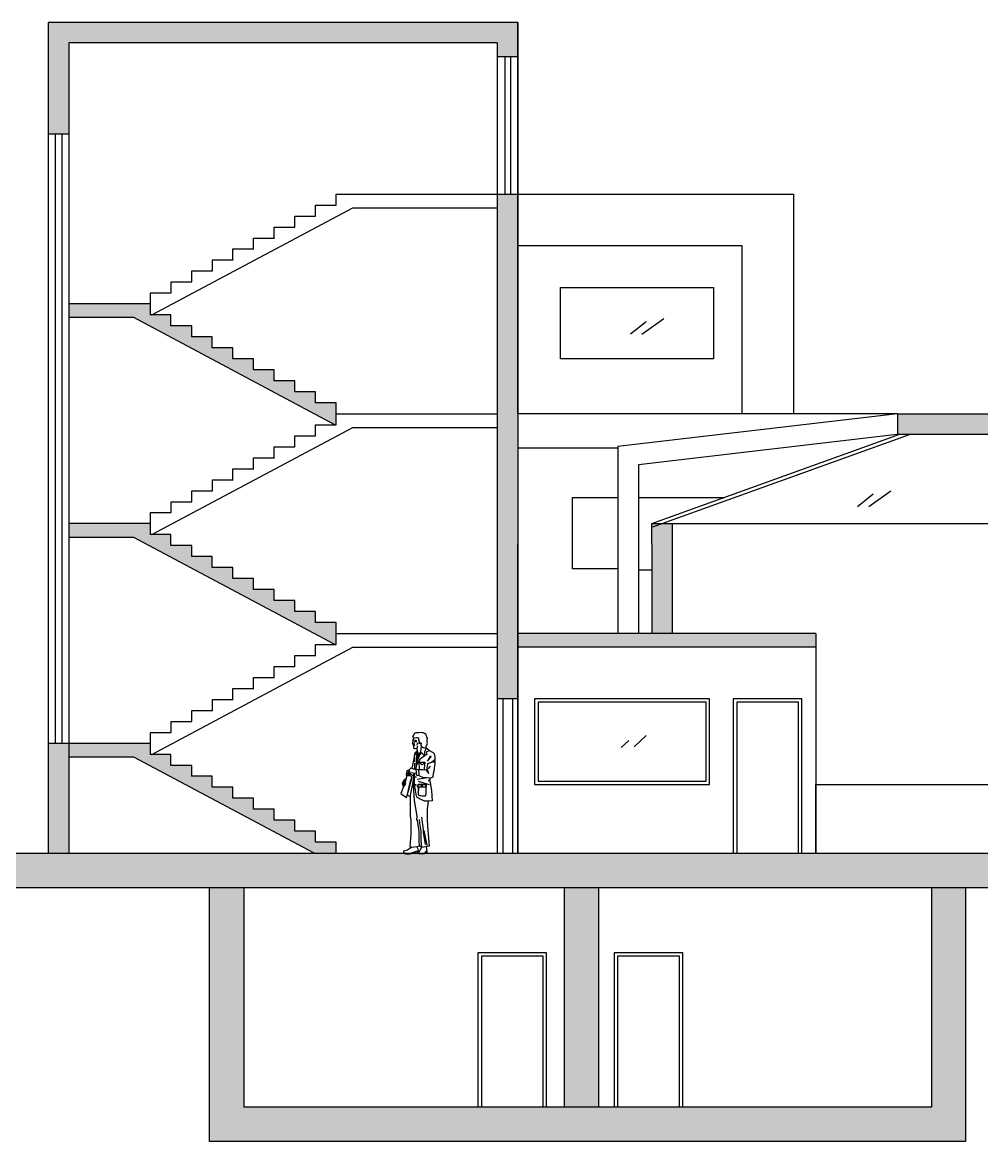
# Model space of a CAD drawing. Header units: inches. Extents: x 16 to 127, y 15 to 71.
# Drawn here: x 103.5 to 117.46, y 15.73 to 32.03 of the extents above; entities that cross this region are included whole.
import ezdxf

# ---------------------------------------------------------------- set-up
doc = ezdxf.new("R2010")
doc.units = ezdxf.units.IN
doc.header["$MEASUREMENT"] = 0

# ---------------------------------------------------------------- blocks, each defined once
blk = doc.blocks.new('person-10')
at = {"color": 0, "linetype": 'ByBlock'}
for p, q in [((-0.1624, 1.7248), (-0.1736, 1.7024)), ((-0.1736, 1.7024), (-0.168, 1.6968)), ((-0.1736, 1.7024), (-0.1736, 1.7024)), ((-0.1736, 1.6576), (-0.1624, 1.6632)), ((-0.1624, 1.6464), (-0.1736, 1.6576)), ((-0.1736, 1.6016), (-0.1624, 1.6464)), ((-0.168, 1.6968), (-0.1568, 1.6856)), ((-0.1568, 1.7304), (-0.1624, 1.7248)), ((-0.1624, 1.6632), (-0.1568, 1.6856)), ((-0.1512, 1.7416), (-0.1568, 1.736)), ((-0.1568, 1.736), (-0.1568, 1.7304)), ((-0.1568, 1.6856), (-0.1456, 1.6856)), ((-0.1344, 1.7528), (-0.1512, 1.7416)), ((-0.1456, 1.6856), (-0.1232, 1.6912)), ((-0.1456, 1.6576), (-0.1176, 1.6464)), ((-0.1456, 1.6464), (-0.1176, 1.6352)), ((-0.14, 1.6352), (-0.1344, 1.6352)), ((-0.1344, 1.624), (-0.14, 1.6352)), ((-0.1288, 1.7584), (-0.1344, 1.7528)), ((-0.1344, 1.6352), (-0.1344, 1.6408)), ((-0.1344, 1.6352), (-0.1344, 1.624)), ((-0.1176, 1.6352), (-0.1344, 1.6352)), ((-0.1008, 1.7584), (-0.1288, 1.7584)), ((-0.1232, 1.6912), (-0.112, 1.6856)), ((-0.112, 1.6856), (-0.1008, 1.6912)), ((-0.0784, 1.7584), (-0.1008, 1.7584)), ((-0.1008, 1.6912), (-0.0896, 1.6856)), ((-0.0896, 1.6856), (-0.0896, 1.6576)), ((-0.0896, 1.6576), (-0.0896, 1.6464)), ((-0.0896, 1.6464), (-0.0784, 1.6408)), ((-0.0448, 1.764), (-0.0784, 1.7584)), ((-0.0784, 1.6408), (-0.0784, 1.6072)), ((-0.0336, 1.7584), (-0.0448, 1.764)), ((-0.0224, 1.7584), (-0.0336, 1.7584)), ((0, 1.7472), (-0.0224, 1.7584)), ((0.0224, 1.736), (0, 1.7472)), ((0.0336, 1.6968), (0.0224, 1.736)), ((0.0448, 1.68), (0.0336, 1.6968)), ((0.0392, 1.652), (0.0448, 1.68)), ((0.0392, 1.6352), (0.0392, 1.652)), ((0.0392, 1.6128), (0.0392, 1.6352)), ((-0.1456, 1.596), (-0.1736, 1.6016)), ((-0.168, 1.5848), (-0.1736, 1.5848)), ((-0.1624, 1.596), (-0.168, 1.5848)), ((-0.1568, 1.5792), (-0.168, 1.5792)), ((-0.1624, 1.5904), (-0.1456, 1.5792)), ((-0.1624, 1.568), (-0.1568, 1.568)), ((-0.1568, 1.5624), (-0.1624, 1.568)), ((-0.1568, 1.5904), (-0.1568, 1.5792)), ((-0.1568, 1.5848), (-0.1512, 1.5792)), ((-0.1456, 1.5792), (-0.1568, 1.5792)), ((-0.1568, 1.568), (-0.1512, 1.5736)), ((-0.1568, 1.5568), (-0.1568, 1.5624)), ((-0.1568, 1.5512), (-0.1568, 1.5568)), ((-0.1568, 1.5456), (-0.1568, 1.5512)), ((-0.1568, 1.54), (-0.1568, 1.5456)), ((-0.1568, 1.5344), (-0.1568, 1.54)), ((-0.1512, 1.5288), (-0.1568, 1.5344)), ((-0.1512, 1.6128), (-0.1456, 1.6128)), ((-0.1456, 1.5232), (-0.1512, 1.5288)), ((-0.1344, 1.5736), (-0.1456, 1.5792)), ((-0.1456, 1.5792), (-0.14, 1.5792)), ((-0.1344, 1.5232), (-0.1456, 1.5232)), ((-0.1008, 1.5064), (-0.1456, 1.456)), ((-0.1456, 1.456), (-0.112, 1.4784)), ((-0.112, 1.5288), (-0.1344, 1.5232)), ((-0.1232, 1.624), (-0.1176, 1.6296)), ((-0.112, 1.4784), (-0.1232, 1.3888)), ((-0.1064, 1.6016), (-0.112, 1.5792)), ((-0.1008, 1.5624), (-0.112, 1.5288)), ((-0.1064, 1.5232), (-0.112, 1.5288)), ((-0.112, 1.4784), (-0.0896, 1.4504)), ((-0.1064, 1.4728), (-0.112, 1.3384)), ((-0.0896, 1.6072), (-0.1064, 1.6016)), ((-0.0896, 1.4448), (-0.1064, 1.5232)), ((-0.0784, 1.6072), (-0.0616, 1.6016)), ((-0.0616, 1.6016), (-0.056, 1.6184)), ((-0.056, 1.6184), (-0.0504, 1.6072)), ((-0.0504, 1.6072), (-0.056, 1.5904)), ((-0.056, 1.5904), (-0.056, 1.5792)), ((-0.056, 1.5792), (-0.0448, 1.568)), ((-0.056, 1.4784), (-0.0504, 1.5232)), ((-0.0448, 1.4728), (-0.056, 1.4616)), ((-0.0504, 1.5232), (-0.0448, 1.5624)), ((-0.0448, 1.568), (-0.0392, 1.5568)), ((-0.0056, 1.428), (-0.0448, 1.4728)), ((-0.0392, 1.5568), (-0.0336, 1.5512)), ((-0.0336, 1.5512), (-0.0224, 1.5456)), ((-0.0224, 1.5456), (-0.0112, 1.5456)), ((-0.0112, 1.5456), (0, 1.54)), ((0, 1.4784), (-0.0056, 1.428)), ((0, 1.54), (0, 1.5344)), ((0.0168, 1.5232), (0, 1.4784)), ((0.0168, 1.5344), (0.0224, 1.5512)), ((0.0224, 1.5624), (0.0448, 1.596)), ((0.0224, 1.5512), (0.0224, 1.5624)), ((0.0672, 1.5008), (0.0224, 1.5344)), ((0.0672, 1.4952), (0.0224, 1.4784)), ((0.0224, 1.4784), (0.0336, 1.4448)), ((0.0448, 1.596), (0.0392, 1.6128)), ((0.112, 1.4784), (0.0672, 1.5008)), ((0.1288, 1.4672), (0.112, 1.4784)), ((0.14, 1.456), (0.1288, 1.4672)), ((-0.1512, 1.4056), (-0.1736, 1.288)), ((-0.1288, 1.4616), (-0.1512, 1.428)), ((-0.1512, 1.428), (-0.1512, 1.3384)), ((-0.1456, 1.316), (-0.1456, 1.232)), ((-0.0728, 1.4336), (-0.1232, 1.3104)), ((-0.1232, 1.3888), (-0.1232, 1.288)), ((-0.0952, 1.3328), (-0.1232, 1.288)), ((-0.0784, 1.456), (-0.112, 1.372)), ((-0.084, 1.4448), (-0.112, 1.3664)), ((-0.0672, 1.372), (-0.0952, 1.3328)), ((-0.0784, 1.4616), (-0.084, 1.4448)), ((-0.056, 1.4616), (-0.0784, 1.4616)), ((-0.0616, 1.4616), (-0.0784, 1.456)), ((-0.0784, 1.3328), (-0.0168, 1.3328)), ((-0.0728, 1.2264), (-0.0784, 1.3328)), ((-0.0448, 1.4616), (-0.0728, 1.4336)), ((-0.0728, 1.3328), (-0.056, 1.3048)), ((-0.0224, 1.4112), (-0.0672, 1.372)), ((-0.056, 1.3048), (-0.0448, 1.2992)), ((-0.0336, 1.2992), (-0.0168, 1.3048)), ((0.0336, 1.4448), (-0.0224, 1.4112)), ((-0.0168, 1.3328), (0.0056, 1.3328)), ((-0.0168, 1.3048), (0.0056, 1.3272)), ((0.0056, 1.3328), (0, 1.2824)), ((0.084, 1.4224), (0.0448, 1.344)), ((0.0448, 1.344), (0.1008, 1.4168)), ((0.1008, 1.3272), (0.0448, 1.3048)), ((0.0448, 1.3048), (0.0448, 1.288)), ((0.14, 1.3328), (0.0784, 1.3216)), ((0.1344, 1.3552), (0.1008, 1.3272)), ((0.1456, 1.3664), (0.1344, 1.3552)), ((0.1512, 1.4336), (0.14, 1.456)), ((0.1568, 1.372), (0.1456, 1.3664)), ((0.1456, 1.2432), (0.1568, 1.3048)), ((0.1568, 1.4), (0.1512, 1.4336)), ((0.1512, 1.3496), (0.1568, 1.3664)), ((0.1568, 1.3384), (0.1512, 1.3496)), ((0.1568, 1.3664), (0.1568, 1.4)), ((0.1568, 1.3216), (0.1568, 1.3384)), ((0.1568, 1.3048), (0.1568, 1.3216)), ((-0.2576, 1.204), (-0.2688, 1.1536)), ((-0.2688, 1.1536), (-0.2688, 1.1424)), ((-0.2688, 1.1424), (-0.2576, 1.1424)), ((-0.224, 1.2208), (-0.2576, 1.204)), ((-0.2408, 1.1872), (-0.2576, 1.1424)), ((-0.2576, 1.1368), (-0.2408, 1.1424)), ((-0.2576, 1.1424), (-0.2576, 1.1368)), ((-0.2184, 1.2096), (-0.2408, 1.1872)), ((-0.2128, 1.1984), (-0.2408, 1.1704)), ((-0.2408, 1.1704), (-0.2352, 1.1368)), ((-0.2016, 1.2432), (-0.224, 1.2208)), ((-0.224, 1.1648), (-0.1904, 1.1816)), ((-0.224, 1.1368), (-0.224, 1.1648)), ((-0.1792, 1.1088), (-0.224, 1.148)), ((-0.2184, 1.1648), (-0.1568, 1.1256)), ((-0.1288, 1.2208), (-0.2016, 1.2432)), ((-0.1904, 1.1816), (-0.1568, 1.1704)), ((-0.1736, 1.288), (-0.1848, 1.2432)), ((-0.1568, 1.1704), (-0.1288, 1.176)), ((-0.1568, 1.1032), (-0.1568, 1.1704)), ((-0.1456, 1.1088), (-0.14, 1.1704)), ((-0.1232, 1.288), (-0.1288, 1.2264)), ((-0.1288, 1.2264), (-0.1232, 1.1928)), ((-0.084, 1.2208), (-0.1288, 1.2264)), ((-0.1232, 1.1928), (-0.1176, 1.1424)), ((-0.1176, 1.1424), (-0.0784, 1.1368)), ((-0.0784, 1.1648), (-0.084, 1.2208)), ((-0.0224, 1.2208), (-0.084, 1.2208)), ((-0.0784, 1.1368), (-0.0784, 1.1648)), ((-0.0448, 1.2992), (-0.0336, 1.2992)), ((-0.0056, 1.2152), (-0.0224, 1.2208)), ((0, 1.2824), (-0.0056, 1.2432)), ((-0.0056, 1.2432), (0, 1.2152)), ((0.0224, 1.2208), (-0.0056, 1.2152)), ((0.0504, 1.1816), (0.0224, 1.2208)), ((0.0392, 1.2768), (0.0336, 1.232)), ((0.0336, 1.232), (0.0448, 1.2152)), ((0.0448, 1.288), (0.0392, 1.2768)), ((0.0448, 1.2152), (0.056, 1.1648)), ((0.084, 1.2712), (0.0504, 1.232)), ((0.1232, 1.12), (0.1288, 1.1704)), ((0.1288, 1.1704), (0.14, 1.1984)), ((0.14, 1.1984), (0.1456, 1.2432)), ((-0.3024, 0.9856), (-0.3472, 0.8736)), ((-0.3136, 1.0416), (-0.3248, 1.0304)), ((-0.3248, 1.0304), (-0.3136, 0.9968)), ((-0.3192, 1.0136), (-0.3192, 0.9912)), ((-0.3192, 0.9912), (-0.308, 0.9856)), ((-0.3136, 1.0528), (-0.308, 1.0192)), ((-0.3024, 1.0528), (-0.3136, 1.0528)), ((-0.3136, 0.9968), (-0.2912, 0.9856)), ((-0.308, 1.0192), (-0.2912, 0.9912)), ((-0.3024, 1.0696), (-0.3024, 1.0472)), ((-0.2912, 1.0696), (-0.3024, 1.0696)), ((-0.3024, 1.0472), (-0.2968, 1.0304)), ((-0.2968, 1.0304), (-0.28, 1.0024)), ((-0.2688, 1.0864), (-0.2912, 1.0808)), ((-0.2912, 1.0808), (-0.2912, 1.0696)), ((-0.2912, 1.0696), (-0.2744, 1.064)), ((-0.2912, 0.9912), (-0.28, 1.0024)), ((-0.2912, 0.9856), (-0.2912, 0.9912)), ((-0.2576, 1.1312), (-0.28, 1.0416)), ((-0.2744, 1.0136), (-0.28, 1.0416)), ((-0.28, 1.0024), (-0.2744, 1.0136)), ((-0.224, 0.9968), (-0.252, 0.8624)), ((-0.2352, 1.1312), (-0.224, 1.1368)), ((-0.2352, 1.1368), (-0.2352, 1.1312)), ((-0.2352, 0.9128), (-0.2016, 1.0472)), ((-0.2128, 1.036), (-0.224, 0.9968)), ((-0.1904, 1.1032), (-0.2128, 1.036)), ((-0.2016, 1.0472), (-0.1792, 1.1088)), ((-0.1904, 0.924), (-0.1736, 0.9912)), ((-0.1736, 0.9912), (-0.1568, 1.1032)), ((-0.1624, 0.9744), (-0.1568, 1.0192)), ((-0.1568, 1.0584), (-0.1456, 1.0584)), ((-0.1568, 1.0248), (-0.1456, 1.0192)), ((-0.1456, 1.0472), (-0.1456, 1.1088)), ((-0.14, 0.98), (-0.1456, 1.0472)), ((-0.1288, 0.896), (-0.14, 0.98)), ((0.0448, 1.1032), (-0.1064, 1.0808)), ((-0.0952, 1.008), (-0.1008, 0.9744)), ((-0.1008, 0.9744), (-0.0952, 1.008)), ((-0.0952, 1.0528), (0.0672, 1.008)), ((0.0224, 1.008), (-0.0952, 1.008)), ((-0.0952, 1.008), (0.0224, 1.008)), ((-0.0728, 1.1312), (-0.028, 1.1144)), ((-0.028, 1.1144), (0.0896, 1.1032)), ((0.0224, 0.9688), (0.0224, 1.008)), ((0.0224, 1.008), (0.0224, 0.9688)), ((0.0784, 1.0696), (0.0504, 1.064)), ((0.0504, 1.064), (0.0784, 1.0584)), ((0.0784, 1.1032), (0.0784, 1.0696)), ((0.0784, 1.0584), (0.1008, 0.9184)), ((0.0896, 1.1032), (0.1232, 1.12)), ((-0.3472, 0.8736), (-0.2632, 0.8176)), ((-0.2632, 0.8176), (-0.2352, 0.9128)), ((-0.252, 0.8624), (-0.2072, 0.8232)), ((-0.2072, 0.8232), (-0.1904, 0.924)), ((-0.2072, 0.8288), (-0.2072, 0.6944)), ((-0.1624, 0.9632), (-0.1624, 0.9744)), ((-0.1568, 0.9464), (-0.1624, 0.9632)), ((-0.1568, 0.924), (-0.1568, 0.9464)), ((-0.1456, 0.7728), (-0.1568, 0.924)), ((-0.1176, 0.8344), (-0.1288, 0.896)), ((-0.1064, 0.8176), (-0.1176, 0.8344)), ((-0.0896, 0.8064), (-0.1064, 0.8176)), ((-0.1008, 0.9744), (0.0224, 0.9688)), ((0.0224, 0.9688), (-0.1008, 0.9744)), ((-0.0896, 0.9744), (-0.0952, 0.8624)), ((-0.0952, 0.9744), (-0.0952, 0.8568)), ((-0.0952, 0.8624), (-0.0952, 0.8568)), ((-0.0952, 0.8568), (-0.0336, 0.84)), ((-0.0952, 0.8568), (-0.0728, 0.8456)), ((-0.0728, 0.8456), (-0.0336, 0.84)), ((-0.0336, 0.84), (0.0056, 0.84)), ((-0.0336, 0.84), (-0.0056, 0.84)), ((-0.0056, 0.84), (0.0056, 0.84)), ((0.0056, 0.84), (0.0168, 0.8512)), ((0.0056, 0.84), (0.0168, 0.8456)), ((0.0168, 0.8512), (0.0224, 0.8792)), ((0.0168, 0.8456), (0.0224, 0.8792)), ((0.0224, 0.8792), (0.0224, 0.9744)), ((0.0224, 0.8792), (0.0224, 0.9632)), ((0.1008, 0.9184), (0.112, 0.7672)), ((-0.2072, 0.6944), (-0.2072, 0.5432)), ((-0.1232, 0.6328), (-0.1456, 0.7728)), ((-0.0728, 0.7952), (-0.0896, 0.8064)), ((0.0056, 0.7616), (-0.0728, 0.7952)), ((0.0224, 0.7616), (0.0056, 0.7616)), ((0.0504, 0.7616), (0.0224, 0.7616)), ((0.0504, 0.7616), (0.0392, 0.6496)), ((0.112, 0.7672), (0.0504, 0.7616)), ((-0.2072, 0.5432), (-0.2016, 0.4928)), ((-0.2016, 0.4928), (-0.2016, 0.3808)), ((-0.1064, 0.5376), (-0.1232, 0.6328)), ((-0.112, 0.4984), (-0.1064, 0.5376)), ((-0.1008, 0.4816), (-0.112, 0.4984)), ((-0.0784, 0.4984), (-0.0728, 0.4424)), ((-0.0448, 0.532), (-0.0224, 0.3472)), ((0.0392, 0.6496), (0.0392, 0.504)), ((0.0392, 0.504), (0.0448, 0.392)), ((-0.2016, 0.3808), (-0.2016, 0.28)), ((-0.0784, 0.3192), (-0.1008, 0.4816)), ((-0.0728, 0.4424), (-0.056, 0.3248)), ((-0.0224, 0.3472), (-0.0224, 0.3136)), ((-0.0112, 0.336), (0.0336, 0.1176)), ((0.0448, 0.392), (0.0672, 0.1064)), ((-0.2016, 0.28), (-0.2128, 0.1008)), ((-0.0784, 0.2632), (-0.0784, 0.3192)), ((-0.0784, 0.1792), (-0.0784, 0.2632)), ((-0.0728, 0.1176), (-0.0784, 0.1792)), ((-0.056, 0.3248), (-0.056, 0.2016)), ((-0.056, 0.2016), (-0.0448, 0.0896)), ((-0.0224, 0.3136), (0.0112, 0.1344)), ((-0.308, 0.0336), (-0.3136, 0.0056)), ((-0.3136, 0.0056), (-0.2744, -0.0056)), ((-0.2464, 0.0504), (-0.308, 0.0336)), ((-0.308, 0.0168), (-0.2464, 0.0056)), ((-0.196, 0.0896), (-0.2464, 0.0504)), ((-0.2464, 0.0056), (-0.1904, 0.0112)), ((-0.2128, 0.1008), (-0.1848, 0.0952)), ((-0.2128, -0.0056), (-0.1904, 0)), ((-0.1904, 0), (-0.1456, 0.0224)), ((-0.1904, 0.0112), (-0.1736, 0.0168)), ((-0.1848, 0.0952), (-0.112, 0.1008)), ((-0.1736, 0.0168), (-0.1008, 0.0392)), ((-0.1624, 0.0112), (-0.1568, 0.0056)), ((-0.1568, 0.0056), (-0.1008, 0.0112)), ((-0.1456, 0.0224), (-0.1008, 0.0336)), ((-0.112, 0.1008), (-0.0728, 0.112)), ((-0.0896, 0.056), (-0.112, 0.1008)), ((-0.1008, 0.0112), (-0.0896, 0.056)), ((-0.084, 0.0224), (-0.0896, 0.0112)), ((-0.0896, 0.0112), (-0.084, 0)), ((-0.0448, 0.0896), (-0.084, 0.0224)), ((-0.084, 0), (-0.028, -0.0056)), ((-0.0448, 0.0896), (-0.0728, 0.1176)), ((-0.0728, 0), (0, 0)), ((0.0672, 0.1064), (-0.0448, 0.0896)), ((-0.028, -0.0056), (-0.0112, 0)), ((0, 0), (0.0056, 0.0112)), ((0.0056, 0.0112), (0.0392, 0.0224)), ((0.0056, 0.0112), (0.0112, 0.0224)), ((0.0112, 0.0224), (0.0336, 0.0448)), ((0.028, 0.0896), (0.0224, 0.1008)), ((0.0336, 0.0784), (0.028, 0.0896)), ((0.0392, 0.0224), (0.0336, 0.0784)), ((-0.2744, -0.0056), (-0.2128, -0.0056))]:
    blk.add_line(p, q, dxfattribs=at)
for centre in [(-0.1288, 1.1144), (-0.1288, 1.1144), (-0.1288, 1.0024), (-0.0392, 0.9856)]:
    blk.add_circle(centre, 0.0056, dxfattribs=at)

msp = doc.modelspace()

# ---------------------------------------------------------------- hatches: boundary and pattern name
h = msp.add_hatch(color=256)
h.paths.add_polyline_path([(104.171, 21.532), (103.871, 21.532), (103.871, 19.932), (104.171, 19.932)])
h.paths.add_polyline_path([(106.26, 21.052), (105.961, 21.052), (105.961, 21.212), (105.659, 21.212), (105.659, 21.372), (105.361, 21.372), (105.361, 21.532), (104.171, 21.532), (104.171, 21.332), (105.117, 21.332), (107.744, 19.932), (108.063, 19.932), (108.063, 20.092), (107.761, 20.092), (107.761, 20.252), (107.461, 20.252), (107.461, 20.412), (107.161, 20.412), (107.161, 20.572), (106.86, 20.572), (106.86, 20.732), (106.561, 20.732), (106.561, 20.892), (106.26, 20.892)])
h.paths.add_polyline_path([(107.461, 23.612), (107.161, 23.612), (107.161, 23.772), (106.86, 23.772), (106.86, 23.932), (106.561, 23.932), (106.561, 24.092), (106.26, 24.092), (106.26, 24.252), (105.961, 24.252), (105.961, 24.412), (105.659, 24.412), (105.659, 24.572), (105.361, 24.572), (105.361, 24.732), (104.171, 24.732), (104.171, 24.532), (105.117, 24.532), (108.044, 22.972), (108.063, 22.972), (108.063, 23.132), (108.063, 23.292), (107.761, 23.292), (107.761, 23.452), (107.461, 23.452)])
h.paths.add_polyline_path([(107.161, 26.972), (106.86, 26.972), (106.86, 27.132), (106.561, 27.132), (106.561, 27.292), (106.26, 27.292), (106.26, 27.452), (105.961, 27.452), (105.961, 27.612), (105.659, 27.612), (105.659, 27.772), (105.361, 27.772), (105.361, 27.932), (104.171, 27.932), (104.171, 27.732), (105.117, 27.732), (108.044, 26.172), (108.063, 26.172), (108.063, 26.332), (108.063, 26.492), (107.761, 26.492), (107.761, 26.652), (107.461, 26.652), (107.461, 26.812), (107.161, 26.812)])
h.paths.add_polyline_path([(104.171, 31.732), (110.41, 31.732), (110.41, 31.532), (110.71, 31.532), (110.71, 32.032), (103.871, 32.032), (103.871, 30.404), (104.171, 30.404)])
for points in [[(110.71, 29.532), (110.41, 29.532), (110.41, 22.182), (110.71, 22.182), (110.71, 24.432)], [(118.415, 26.332), (116.237, 26.332), (116.237, 26.032), (116.254, 26.032), (116.272, 26.034), (116.266, 26.032), (118.415, 26.032)], [(112.958, 24.732), (112.658, 24.732), (112.658, 24.432), (112.658, 23.132), (112.958, 23.132)], [(126.801, 19.932), (101.094, 19.932), (101.094, 19.432), (126.801, 19.432)], [(117.229, 19.432), (116.733, 19.432), (116.733, 16.232), (106.719, 16.232), (106.719, 19.432), (106.215, 19.432), (106.215, 15.732), (117.229, 15.732)]]:
    msp.add_hatch(color=256).paths.add_polyline_path(points)
h = msp.add_hatch(color=256)
h.paths.add_polyline_path([(122.205, 23.132), (119.717, 23.132), (119.717, 22.932), (122.205, 22.932)])
h.paths.add_polyline_path([(119.717, 23.132), (119.286, 23.132), (119.286, 22.932), (119.717, 22.932)])
h.paths.add_polyline_path([(119.286, 23.132), (118.486, 23.132), (118.486, 22.932), (119.286, 22.932)])
h.paths.add_polyline_path([(115.05, 23.132), (114.369, 23.132), (114.369, 22.932), (115.05, 22.932)])
h.paths.add_polyline_path([(114.369, 23.132), (112.958, 23.132), (110.71, 23.132), (110.71, 22.932), (112.958, 22.932), (114.369, 22.932)])
h = msp.add_hatch(color=256)
h.paths.add_polyline_path([(117.229, 19.432), (116.733, 19.432), (116.733, 16.232), (106.719, 16.232), (106.719, 19.432), (106.215, 19.432), (106.215, 15.732), (117.229, 15.732)])
h.paths.add_polyline_path([(111.886, 19.432), (111.383, 19.432), (111.383, 16.232), (111.886, 16.232)], flags=17)

# ---------------------------------------------------------------- linework, layer by layer
for p, q in [((103.871, 32.032), (103.871, 19.932)), ((110.71, 32.032), (103.871, 32.032)), ((110.71, 32.032), (110.71, 19.932)), ((110.71, 29.532), (110.71, 32.032)), ((104.171, 31.732), (104.171, 19.932)), ((110.41, 31.732), (104.171, 31.732)), ((110.41, 31.732), (110.41, 19.932)), ((110.71, 31.532), (110.41, 31.532)), ((110.52, 31.532), (110.52, 29.532)), ((110.6, 31.532), (110.6, 29.532)), ((110.71, 29.532), (110.71, 31.532)), ((104.171, 30.404), (103.871, 30.404)), ((103.971, 30.404), (103.971, 21.532)), ((104.071, 30.404), (104.071, 21.532)), ((108.063, 29.372), (108.063, 29.532)), ((108.063, 29.532), (110.41, 29.532)), ((110.41, 29.532), (110.71, 29.532)), ((110.71, 26.332), (110.71, 29.532)), ((110.71, 29.532), (113.972, 29.532)), ((113.972, 29.532), (114.722, 29.532)), ((114.722, 29.532), (114.722, 29.032)), ((107.764, 29.212), (107.764, 29.372)), ((107.764, 29.372), (108.065, 29.372)), ((105.38, 27.772), (108.306, 29.332)), ((107.463, 29.052), (107.463, 29.212)), ((107.463, 29.212), (107.764, 29.212)), ((108.306, 29.332), (110.41, 29.332)), ((107.162, 28.892), (107.162, 29.052)), ((107.162, 29.052), (107.464, 29.052)), ((114.722, 29.032), (114.722, 26.332)), ((106.862, 28.732), (106.862, 28.892)), ((106.862, 28.892), (107.164, 28.892)), ((106.562, 28.572), (106.562, 28.732)), ((106.562, 28.732), (106.864, 28.732)), ((110.71, 28.782), (113.972, 28.782)), ((113.972, 28.782), (113.972, 26.332)), ((106.262, 28.412), (106.262, 28.572)), ((106.262, 28.572), (106.564, 28.572)), ((105.964, 28.252), (105.964, 28.412)), ((105.964, 28.412), (106.265, 28.412)), ((105.662, 28.092), (105.662, 28.252)), ((105.662, 28.252), (105.964, 28.252)), ((105.361, 27.932), (105.361, 28.092)), ((105.361, 28.092), (105.662, 28.092)), ((111.332, 27.131), (111.332, 28.172)), ((111.332, 28.172), (113.559, 28.172)), ((113.559, 28.172), (113.559, 27.131)), ((105.361, 27.932), (104.171, 27.932)), ((105.361, 27.772), (105.361, 27.932)), ((105.117, 27.732), (104.171, 27.732)), ((108.044, 26.172), (105.117, 27.732)), ((105.659, 27.772), (105.358, 27.772)), ((105.659, 27.612), (105.659, 27.772)), ((112.834, 27.716), (112.514, 27.486)), ((105.961, 27.612), (105.659, 27.612)), ((105.961, 27.452), (105.961, 27.612)), ((112.578, 27.671), (112.352, 27.49)), ((106.26, 27.452), (105.958, 27.452)), ((106.26, 27.292), (106.26, 27.452)), ((106.561, 27.292), (106.26, 27.292)), ((106.561, 27.132), (106.561, 27.292)), ((106.86, 27.132), (106.558, 27.132)), ((106.86, 26.972), (106.86, 27.132)), ((113.559, 27.131), (111.332, 27.131)), ((107.161, 26.972), (106.86, 26.972)), ((107.161, 26.812), (107.161, 26.972)), ((107.461, 26.812), (107.16, 26.812)), ((107.461, 26.652), (107.461, 26.812)), ((107.761, 26.652), (107.46, 26.652)), ((107.761, 26.492), (107.761, 26.652)), ((108.063, 26.492), (107.761, 26.492)), ((108.063, 26.332), (108.063, 26.492)), ((108.063, 26.172), (108.063, 26.332)), ((108.063, 26.332), (110.41, 26.332)), ((116.237, 26.332), (110.71, 26.332)), ((116.237, 26.332), (112.164, 25.855)), ((116.237, 26.332), (118.415, 26.332)), ((116.237, 26.332), (116.237, 26.032)), ((105.38, 24.572), (108.306, 26.132)), ((107.764, 26.012), (107.764, 26.172)), ((107.764, 26.172), (108.065, 26.172)), ((108.306, 26.132), (110.41, 26.132)), ((107.463, 25.852), (107.463, 26.012)), ((107.463, 26.012), (107.764, 26.012)), ((116.272, 26.034), (112.464, 25.588)), ((112.658, 24.732), (116.272, 26.034)), ((112.674, 24.685), (116.414, 26.032)), ((118.415, 26.032), (116.237, 26.032)), ((107.162, 25.692), (107.162, 25.852)), ((107.162, 25.852), (107.464, 25.852)), ((112.164, 25.832), (110.71, 25.832)), ((112.164, 25.855), (112.164, 23.132)), ((106.862, 25.532), (106.862, 25.692)), ((106.862, 25.692), (107.164, 25.692)), ((106.562, 25.372), (106.562, 25.532)), ((106.562, 25.532), (106.864, 25.532)), ((112.464, 25.588), (112.464, 23.132)), ((106.262, 25.212), (106.262, 25.372)), ((106.262, 25.372), (106.564, 25.372)), ((105.964, 25.052), (105.964, 25.212)), ((105.964, 25.212), (106.265, 25.212)), ((111.505, 24.074), (111.505, 25.115)), ((111.505, 25.115), (112.166, 25.115)), ((115.883, 25.16), (115.656, 24.979)), ((116.139, 25.205), (115.818, 24.975)), ((105.662, 24.892), (105.662, 25.052)), ((105.662, 25.052), (105.964, 25.052)), ((105.361, 24.732), (105.361, 24.892)), ((105.361, 24.892), (105.662, 24.892)), ((105.361, 24.732), (104.171, 24.732)), ((105.361, 24.572), (105.361, 24.732)), ((112.658, 24.732), (122.505, 24.732)), ((112.658, 24.432), (112.658, 24.732)), ((112.958, 24.732), (112.958, 23.132)), ((105.117, 24.532), (104.171, 24.532)), ((108.044, 22.972), (105.117, 24.532)), ((105.659, 24.572), (105.358, 24.572)), ((105.659, 24.412), (105.659, 24.572)), ((105.961, 24.412), (105.659, 24.412)), ((105.961, 24.252), (105.961, 24.412)), ((110.71, 19.932), (110.71, 24.432)), ((112.658, 24.432), (112.658, 23.132)), ((106.26, 24.252), (105.958, 24.252)), ((106.26, 24.092), (106.26, 24.252)), ((106.561, 24.092), (106.26, 24.092)), ((106.561, 23.932), (106.561, 24.092)), ((112.166, 24.074), (111.505, 24.074)), ((112.464, 24.058), (112.658, 24.058)), ((106.86, 23.932), (106.558, 23.932)), ((106.86, 23.772), (106.86, 23.932)), ((107.161, 23.772), (106.86, 23.772)), ((107.161, 23.612), (107.161, 23.772)), ((107.461, 23.612), (107.16, 23.612)), ((107.461, 23.452), (107.461, 23.612)), ((107.761, 23.452), (107.46, 23.452)), ((107.761, 23.292), (107.761, 23.452)), ((108.063, 23.292), (107.761, 23.292)), ((108.063, 23.132), (108.063, 23.292)), ((108.063, 22.972), (108.063, 23.132)), ((108.063, 23.132), (110.41, 23.132)), ((113.121, 23.132), (110.71, 23.132)), ((115.05, 23.132), (112.958, 23.132)), ((115.05, 23.132), (115.05, 19.932)), ((105.38, 21.372), (108.306, 22.932)), ((107.764, 22.812), (107.764, 22.972)), ((107.764, 22.972), (108.065, 22.972)), ((108.306, 22.932), (110.41, 22.932)), ((112.958, 22.932), (110.71, 22.932)), ((115.05, 22.932), (112.958, 22.932)), ((107.463, 22.652), (107.463, 22.812)), ((107.463, 22.812), (107.764, 22.812)), ((107.162, 22.492), (107.162, 22.652)), ((107.162, 22.652), (107.464, 22.652)), ((106.562, 22.172), (106.562, 22.332)), ((106.562, 22.332), (106.864, 22.332)), ((106.862, 22.332), (106.862, 22.492)), ((106.862, 22.492), (107.164, 22.492)), ((106.262, 22.012), (106.262, 22.172)), ((106.262, 22.172), (106.564, 22.172)), ((110.71, 22.182), (110.41, 22.182)), ((110.49, 22.182), (110.49, 19.932)), ((110.63, 22.182), (110.63, 19.932)), ((110.71, 19.932), (110.71, 22.182)), ((113.5, 22.182), (110.953, 22.182)), ((110.953, 22.182), (110.953, 20.932)), ((113.5, 20.932), (113.5, 22.182)), ((114.846, 22.182), (113.846, 22.182)), ((113.846, 22.182), (113.846, 19.932)), ((114.846, 19.932), (114.846, 22.182)), ((105.964, 21.852), (105.964, 22.012)), ((105.964, 22.012), (106.265, 22.012)), ((113.45, 22.132), (111.003, 22.132)), ((111.003, 22.132), (111.003, 20.982)), ((113.45, 20.982), (113.45, 22.132)), ((114.796, 22.132), (113.896, 22.132)), ((113.896, 22.132), (113.896, 19.932)), ((114.796, 19.932), (114.796, 22.132)), ((105.662, 21.692), (105.662, 21.852)), ((105.662, 21.852), (105.964, 21.852)), ((105.361, 21.532), (105.361, 21.692)), ((105.361, 21.692), (105.662, 21.692)), ((104.171, 21.532), (103.871, 21.532)), ((105.361, 21.532), (104.171, 21.532)), ((105.361, 21.372), (105.361, 21.532)), ((112.326, 21.575), (112.215, 21.472)), ((112.579, 21.646), (112.405, 21.48)), ((105.659, 21.372), (105.358, 21.372)), ((105.659, 21.212), (105.659, 21.372)), ((105.117, 21.332), (104.171, 21.332)), ((107.744, 19.932), (105.117, 21.332)), ((105.961, 21.212), (105.659, 21.212)), ((105.961, 21.052), (105.961, 21.212)), ((106.26, 21.052), (105.958, 21.052)), ((106.26, 20.892), (106.26, 21.052)), ((106.561, 20.892), (106.26, 20.892)), ((106.561, 20.732), (106.561, 20.892)), ((110.953, 20.932), (113.5, 20.932)), ((111.003, 20.982), (113.45, 20.982)), ((115.05, 19.932), (115.05, 20.932)), ((115.05, 20.932), (118.486, 20.932)), ((106.86, 20.732), (106.558, 20.732)), ((106.86, 20.572), (106.86, 20.732)), ((107.161, 20.572), (106.86, 20.572)), ((107.161, 20.412), (107.161, 20.572)), ((107.461, 20.412), (107.16, 20.412)), ((107.461, 20.252), (107.461, 20.412)), ((107.761, 20.252), (107.46, 20.252)), ((107.761, 20.092), (107.761, 20.252)), ((108.063, 20.092), (107.761, 20.092)), ((108.063, 19.932), (108.063, 20.092)), ((101.094, 19.932), (126.801, 19.932)), ((101.094, 19.432), (126.801, 19.432)), ((106.215, 19.432), (106.215, 15.732)), ((106.719, 19.432), (106.719, 16.232)), ((111.383, 19.432), (111.383, 16.232)), ((111.886, 19.432), (111.886, 16.232)), ((116.733, 19.432), (116.733, 16.232)), ((117.229, 19.432), (117.229, 16.232)), ((117.229, 19.432), (117.229, 15.732)), ((111.129, 18.482), (110.129, 18.482)), ((110.129, 18.482), (110.129, 16.232)), ((111.079, 18.432), (110.179, 18.432)), ((110.179, 18.432), (110.179, 16.232)), ((111.079, 16.232), (111.079, 18.432)), ((111.129, 16.232), (111.129, 18.482)), ((113.111, 18.482), (112.111, 18.482)), ((112.111, 18.482), (112.111, 16.232)), ((113.061, 18.432), (112.161, 18.432)), ((112.161, 18.432), (112.161, 16.232)), ((113.061, 16.232), (113.061, 18.432)), ((113.111, 16.232), (113.111, 18.482)), ((116.733, 16.232), (106.719, 16.232)), ((117.229, 15.732), (106.215, 15.732))]:
    msp.add_line(p, q)
msp.add_lwpolyline([(112.466, 25.115), (113.721, 25.115)])

# ---------------------------------------------------------------- block references
msp.add_blockref('person-10', (109.351, 19.927))

doc.saveas('drawing.dxf')
